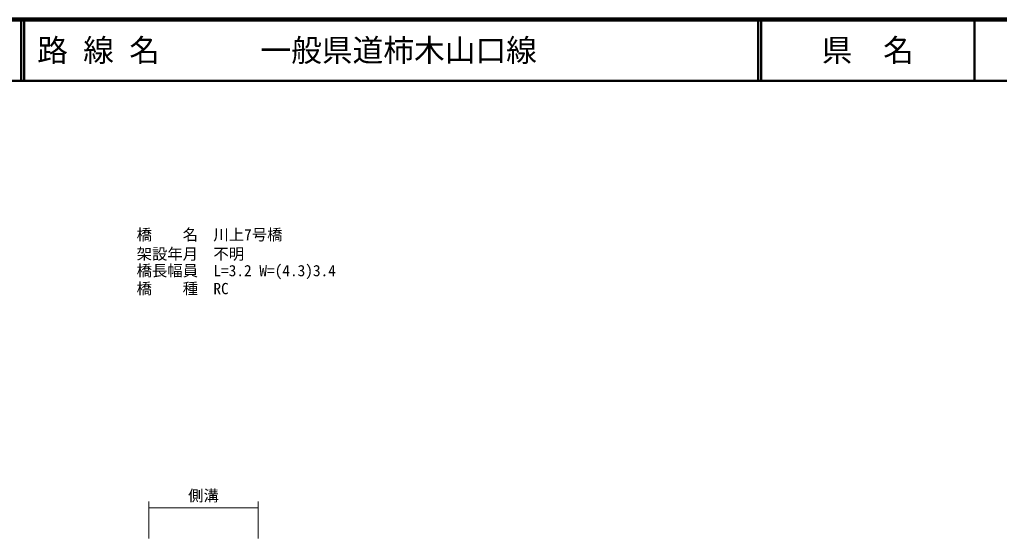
# Model space of a CAD drawing. Units: millimetres, scale not verified. Extents: x 40000 to 680000, y 20000 to 380000.
# Drawn here: x 177518 to 337051, y 295511 to 380000 of the extents above; entities that cross this region are included whole.
import ezdxf
from ezdxf.enums import TextEntityAlignment as Align

# ---------------------------------------------------------------- set-up
doc = ezdxf.new("R2010")
doc.units = ezdxf.units.MM
doc.header["$LTSCALE"] = 1000
for name, color, linetype, lineweight in [('M-STR-HTXT', 7, 'Continuous', 13), ('M-TTL', 2, 'Continuous', 140), ('M-TTL-LINE', 7, 'Continuous', 50)]:
    doc.layers.add(name, color=color, linetype=linetype, lineweight=lineweight)
doc.layers.add('M-TTL-TXT', color=7, linetype='Continuous')
doc.styles.add('ＭＳ ゴシック', font='')
doc.styles.get('ＭＳ ゴシック').set_extended_font_data('MS Gothic')

msp = doc.modelspace()

# ---------------------------------------------------------------- linework, layer by layer
at = {"layer": 'M-STR-HTXT'}
for p, q in [((198549, 295511), (198549, 301511)), ((198549, 300511), (216370, 300511)), ((216370, 295511), (216370, 301511))]:
    msp.add_line(p, q, dxfattribs=at)
at = {"layer": 'M-TTL'}
msp.add_line((680000, 380000), (40000, 380000), dxfattribs=at)
at = {"layer": 'M-TTL-LINE'}
for p, q in [((177750, 380000), (177750, 370000)), ((178250, 380000), (178250, 370000)), ((297750, 380000), (297750, 370000)), ((298250, 380000), (298250, 370000)), ((333000, 380000), (333000, 370000)), ((40000, 370000), (680000, 370000))]:
    msp.add_line(p, q, dxfattribs=at)

# ---------------------------------------------------------------- texts
at = {"layer": 'M-STR-HTXT', "style": 'ＭＳ ゴシック'}
for s, p in [('橋\u3000\u3000名\u3000川上7号橋', (196571, 343512)), ('橋長幅員\u3000L=3.2 W=(4.3)3.4', (196571, 337657)), ('橋\u3000\u3000種\u3000RC', (196571, 334730))]:
    msp.add_text(s, height=1833, dxfattribs=at).set_placement(p, align=Align.BOTTOM_LEFT)
msp.add_text('架設年月\u3000不明', height=1833, dxfattribs=at).set_placement((205321, 341835), align=Align.MIDDLE_CENTER)
msp.add_text('側溝', height=1833, dxfattribs=at).set_placement((207460, 301011), align=Align.BOTTOM_CENTER)
at = {"layer": 'M-TTL-TXT', "style": 'ＭＳ ゴシック'}
for s, p in [('路 線 名', (180380, 375000)), ('一般県道柿木山口線', (216734, 375000))]:
    msp.add_text(s, height=3666, dxfattribs=at).set_placement(p, align=Align.MIDDLE_LEFT)
msp.add_text('県\u3000名', height=3666, dxfattribs=at).set_placement((315625, 375000), align=Align.MIDDLE_CENTER)

doc.saveas('drawing.dxf')
